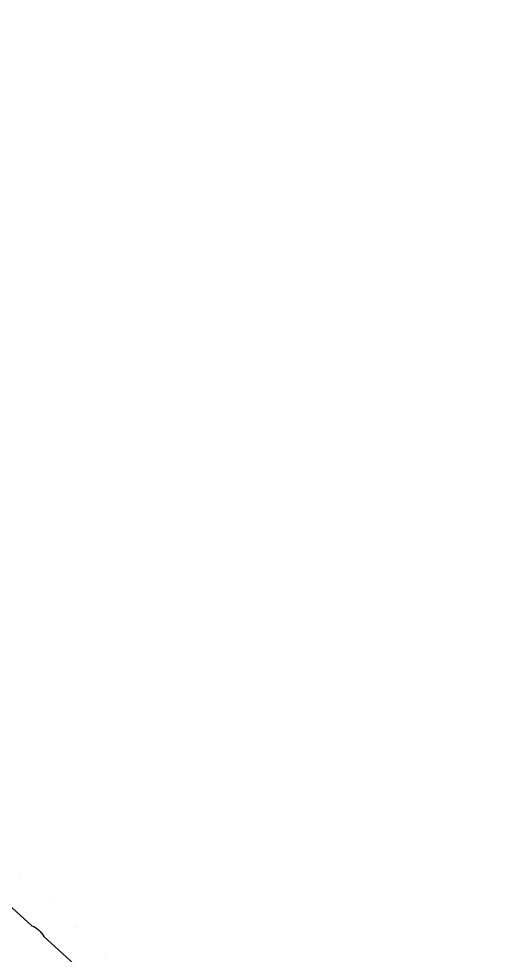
# Model space of a CAD drawing. Extents: x 3811 to 4077, y -444 to -307.
# Drawn here: x 4003.56 to 4007.32, y -385.11 to -377.57 of the extents above; entities that cross this region are included whole.
import ezdxf

# ---------------------------------------------------------------- set-up
doc = ezdxf.new("R2010")
doc.units = 0
doc.layers.add('gbr-dxf', color=7, linetype='Continuous')
doc.layers.add('gbr-outline-dxf', color=2, linetype='Continuous')

msp = doc.modelspace()

# ---------------------------------------------------------------- linework, layer by layer
at = {"layer": 'gbr-dxf', "linetype": 'Continuous'}
for points in [[(4003.956, -389.4568, 0.196009), (4001.7909, -384.146, -0.019381), (4001.789, -384.1439), (4000.0334, -382.3487, -0.042234), (4000.0291, -382.344, -0.048731), (3998.6792, -380.1499, -0.077425), (3998.6753, -380.1389, -0.046914), (3998.5847, -379.1783, -0.010897), (3998.5847, -379.1769), (3998.5847, -379.1765, -0.016733), (3998.5847, -379.1741), (3998.5847, -377.5353, -0.014135)], [(3998.6609, -377.5333), (3998.6609, -379.1764, -0.014012), (3998.6609, -379.1783, 0.046654), (3998.7492, -380.1195, 0.048616), (4000.0882, -382.2958), (4001.8454, -384.0926, -0.019718), (4001.8473, -384.0947, -0.195845), (4004.0322, -389.4549, -0.014149)], [(4001.0917, -381.3952), (4001.0917, -382.2028, -0.013138), (4001.0917, -382.2039, 0.210696), (4001.3298, -382.7416, -0.015054), (4001.3307, -382.7425), (4001.6263, -383.0117, -0.020152), (4001.6277, -383.013), (4001.801, -383.1708, -0.031602), (4001.8034, -383.1729), (4001.8041, -383.1736), (4002.0768, -383.422, -0.0403), (4002.0798, -383.4247), (4002.6418, -383.9366, -0.012253), (4002.6426, -383.9372), (4003.6659, -384.8692, -0.163987), (4003.7618, -384.9566), (4003.8826, -385.0665, -0.013523), (4003.8834, -385.0673), (4005.0101, -386.0934, -0.024318)]]:
    msp.add_lwpolyline(points, format="xyb", dxfattribs=at)
at = {"layer": 'gbr-outline-dxf', "linetype": 'Continuous', "const_width": 0.000025}
msp.add_lwpolyline([(4007.3211, -395.4902), (4007.3211, -388.1086, 0.211094), (4007.1577, -387.7389), (4001.4844, -382.5726, -0.211095), (4001.3211, -382.2029), (4001.3211, -374.2998, 0.414217), (4000.8211, -373.7998), (3987.8211, -373.7998, 0.414217), (3987.3211, -374.2998), (3987.3211, -382.2029, 0.211094), (3987.4844, -382.5726), (3993.1577, -387.7389, -0.211095), (3993.3211, -388.1086), (3993.3211, -396.8664, 0.414217), (3993.8211, -397.3664), (3998.8211, -397.3664, 0.414217), (3999.3211, -396.8664), (3999.3211, -396.4902, -0.414217), (3999.8211, -395.9902), (4006.8211, -395.9902, 0.414217)], format="xyb", close=True, dxfattribs=at)

doc.saveas('drawing.dxf')
